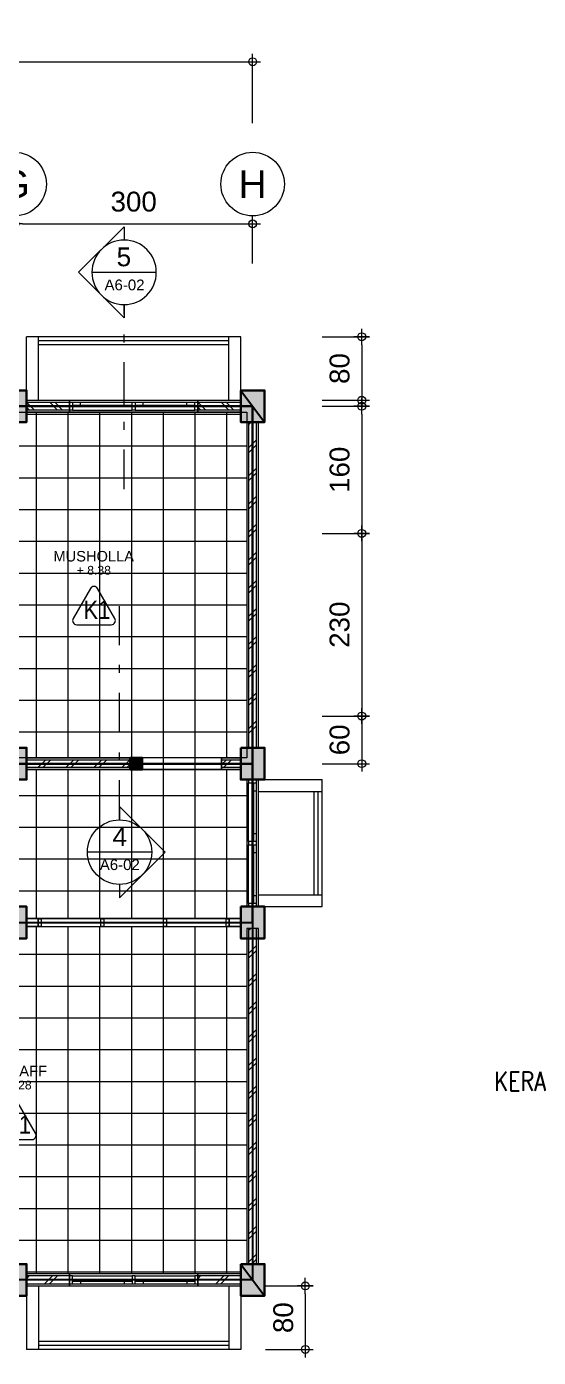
# Model space of a CAD drawing. Header units: millimetres. Extents: x -11 to 1625, y -267 to 180.
# Drawn here: x 1021.62 to 1028.08, y 73.21 to 89.97 of the extents above; entities that cross this region are included whole.
import ezdxf
from ezdxf import colors
from ezdxf.entities.mleader import LeaderData, LeaderLine
from ezdxf.enums import TextEntityAlignment as Align
from ezdxf.math import Vec2, Vec3

# ---------------------------------------------------------------- set-up
doc = ezdxf.new("R2010")
doc.units = ezdxf.units.MM
doc.linetypes.add('DASHDOT', pattern=[1, 0.5, -0.25, 0, -0.25])
doc.linetypes.add('HIDDEN', pattern=[0.375, 0.25, -0.125])
for name, color, linetype, lineweight in [('ars', 11, 'Continuous', 5), ('dinding', 5, 'Continuous', 15), ('keramik', 73, 'Continuous', 5), ('KOLOM', 1, 'Continuous', 30), ('kus', 63, 'Continuous', 15), ('lan', 7, 'Continuous', 15), ('not', 7, 'Continuous', 20), ('PARTISI', 190, 'Continuous', 9), ('sol kol', 8, 'Continuous', 0), ('TEXT KETERANGAN', 7, 'Continuous', 9), ('u', 6, 'Continuous', 20)]:
    doc.layers.add(name, color=color, linetype=linetype, lineweight=lineweight)
doc.styles.add('ATTR', font='romans.shx', dxfattribs={"width": 0.8, "height": 1.735066})
doc.styles.add('ISO', font='arial.ttf', dxfattribs={"width": 0.85})
doc.styles.add('S', font='SIMPLEX', dxfattribs={"width": 1.1})
doc.styles.get("Standard").update_dxf_attribs({"font": 'ARIALUNI.TTF'})
doc.dimstyles.new('SK100', dxfattribs={"dimtxt": 0.25, "dimasz": 0.1, "dimexe": 0.1, "dimexo": 0, "dimgap": 0.15, "dimtad": 1, "dimdec": 0, "dimlfac": 100, "dimzin": 12, "dimdsep": 46, "dimtxsty": 'Standard', "dimblk": 'BULAT', "dimcen": 0.1, "dimclrd": 256, "dimclre": 256, "dimclrt": 256, "dimadec": 0, "dimazin": 3, "dimtfac": 1, "dimtdec": 0, "dimtofl": 0, "dimtmove": 0, "dimatfit": 3, "dimldrblk": 'BULAT', "dimfxl": 0, "dimtolj": 1, "dimtzin": 0, "dimlwd": -1, "dimlwe": -1, "dimarcsym": 0})
pattern_1 = [(45, (-1.5, 2.725), (-0.1767767, 0.1767767), []), (45, (-1.4375, 2.725), (-0.1767767, 0.1767767), [])]
pattern_2 = [(0, (1010.94856, 105.88503), (0, 0.4), []), (90, (1010.94856, 105.88503), (-0.4, 2e-17), [])]

# ---------------------------------------------------------------- blocks, each defined once
blk = doc.blocks.new('BULAT')
for p, q in [((-1, 0), (1, 0)), ((0, -1), (0, 1))]:
    blk.add_line(p, q)
blk.add_circle((0, 0), 0.5)
blk = doc.blocks.new('*D1137')
at = {"layer": 'Defpoints', "color": 0, "ltscale": 0.15}
for p in [(1024.474, 87.482), (1021.474, 86.982), (1024.474, 86.982)]:
    blk.add_point(p, dxfattribs=at)
at = {"layer": 'u', "ltscale": 0.15}
for p, q in [((1021.474, 86.982), (1021.474, 87.582)), ((1021.574, 87.482), (1024.374, 87.482)), ((1024.474, 86.982), (1024.474, 87.582))]:
    blk.add_line(p, q, dxfattribs=at)
at = {"layer": 'u', "ltscale": 0.15, "xscale": 0.1, "yscale": 0.1, "zscale": 0.1, "rotation": 180}
blk.add_blockref('BULAT', (1021.474, 87.482), dxfattribs=at)
at = {"layer": 'u', "ltscale": 0.15, "xscale": 0.1, "yscale": 0.1, "zscale": 0.1}
blk.add_blockref('BULAT', (1024.474, 87.482), dxfattribs=at)
at = {"layer": 'u', "ltscale": 0.15, "insert": (1022.974, 87.76), "char_height": 0.25, "attachment_point": 5}
blk.add_mtext('\\A1;300', dxfattribs=at)
blk = doc.blocks.new('NAV')
blk.add_circle((0, -0.4), 0.4)
at = {"style": 'S', "width": 0.75, "flags": 4}
blk.add_attdef('AV', text='', height=0.3, dxfattribs=at).set_placement((0, -0.4), align=Align.MIDDLE)
blk = doc.blocks.new('*D1138')
at = {"layer": 'Defpoints', "color": 0, "ltscale": 0.15}
for p in [(1024.474, 89.523), (1001.474, 88.701), (1024.474, 88.751)]:
    blk.add_point(p, dxfattribs=at)
at = {"layer": 'u', "ltscale": 0.15}
for p, q in [((1001.474, 88.701), (1001.474, 89.623)), ((1001.574, 89.523), (1024.374, 89.523)), ((1024.474, 88.751), (1024.474, 89.623))]:
    blk.add_line(p, q, dxfattribs=at)
at = {"layer": 'u', "ltscale": 0.15, "xscale": 0.1, "yscale": 0.1, "zscale": 0.1, "rotation": 180}
blk.add_blockref('BULAT', (1001.474, 89.523), dxfattribs=at)
at = {"layer": 'u', "ltscale": 0.15, "xscale": 0.1, "yscale": 0.1, "zscale": 0.1}
blk.add_blockref('BULAT', (1024.474, 89.523), dxfattribs=at)
at = {"layer": 'u', "ltscale": 0.15, "insert": (1012.974, 89.801), "char_height": 0.25, "attachment_point": 5}
blk.add_mtext('\\A1;2300', dxfattribs=at)
blk = doc.blocks.new('*D1186')
at = {"layer": 'Defpoints', "color": 0, "ltscale": 0.15}
for p in [(1025.349, 85.185), (1025.349, 83.585), (1025.849, 83.585)]:
    blk.add_point(p, dxfattribs=at)
at = {"layer": 'u', "ltscale": 0.15}
for p, q in [((1025.349, 85.185), (1025.949, 85.185)), ((1025.849, 85.085), (1025.849, 83.685)), ((1025.349, 83.585), (1025.949, 83.585))]:
    blk.add_line(p, q, dxfattribs=at)
at = {"layer": 'u', "ltscale": 0.15, "xscale": 0.1, "yscale": 0.1, "zscale": 0.1}
for p, rotation in [((1025.849, 85.185), 90), ((1025.849, 83.585), 270)]:
    blk.add_blockref('BULAT', p, dxfattribs=dict(at, rotation=rotation))
at = {"layer": 'u', "ltscale": 0.15, "insert": (1025.571, 84.385), "char_height": 0.25, "attachment_point": 5, "rotation": 90}
blk.add_mtext('\\A1;160', dxfattribs=at)
blk = doc.blocks.new('*D1187')
at = {"layer": 'Defpoints', "color": 0, "ltscale": 0.15}
for p in [(1025.349, 83.585), (1025.349, 81.285), (1025.849, 81.285)]:
    blk.add_point(p, dxfattribs=at)
at = {"layer": 'u', "ltscale": 0.15}
for p, q in [((1025.349, 83.585), (1025.949, 83.585)), ((1025.849, 83.485), (1025.849, 81.385)), ((1025.349, 81.285), (1025.949, 81.285))]:
    blk.add_line(p, q, dxfattribs=at)
at = {"layer": 'u', "ltscale": 0.15, "xscale": 0.1, "yscale": 0.1, "zscale": 0.1}
for p, rotation in [((1025.849, 83.585), 90), ((1025.849, 81.285), 270)]:
    blk.add_blockref('BULAT', p, dxfattribs=dict(at, rotation=rotation))
at = {"layer": 'u', "ltscale": 0.15, "insert": (1025.571, 82.435), "char_height": 0.25, "attachment_point": 5, "rotation": 90}
blk.add_mtext('\\A1;230', dxfattribs=at)
blk = doc.blocks.new('*D1188')
at = {"layer": 'Defpoints', "color": 0, "ltscale": 0.15}
for p in [(1025.349, 81.285), (1025.349, 80.685), (1025.849, 80.685)]:
    blk.add_point(p, dxfattribs=at)
at = {"layer": 'u', "ltscale": 0.15}
for p, q in [((1025.349, 81.285), (1025.949, 81.285)), ((1025.849, 81.185), (1025.849, 80.785)), ((1025.349, 80.685), (1025.949, 80.685))]:
    blk.add_line(p, q, dxfattribs=at)
at = {"layer": 'u', "ltscale": 0.15, "xscale": 0.1, "yscale": 0.1, "zscale": 0.1}
for p, rotation in [((1025.849, 81.285), 90), ((1025.849, 80.685), 270)]:
    blk.add_blockref('BULAT', p, dxfattribs=dict(at, rotation=rotation))
at = {"layer": 'u', "ltscale": 0.15, "insert": (1025.571, 80.985), "char_height": 0.25, "attachment_point": 5, "rotation": 90}
blk.add_mtext('\\A1;60', dxfattribs=at)
blk = doc.blocks.new('*D1189')
at = {"layer": 'Defpoints', "color": 0, "ltscale": 0.15}
for p in [(1025.349, 86.06), (1025.349, 85.26), (1025.849, 85.26)]:
    blk.add_point(p, dxfattribs=at)
at = {"layer": 'u', "ltscale": 0.15}
for p, q in [((1025.349, 86.06), (1025.949, 86.06)), ((1025.849, 85.96), (1025.849, 85.36)), ((1025.349, 85.26), (1025.949, 85.26))]:
    blk.add_line(p, q, dxfattribs=at)
at = {"layer": 'u', "ltscale": 0.15, "xscale": 0.1, "yscale": 0.1, "zscale": 0.1}
for p, rotation in [((1025.849, 86.06), 90), ((1025.849, 85.26), 270)]:
    blk.add_blockref('BULAT', p, dxfattribs=dict(at, rotation=rotation))
at = {"layer": 'u', "ltscale": 0.15, "insert": (1025.571, 85.66), "char_height": 0.25, "attachment_point": 5, "rotation": 90}
blk.add_mtext('\\A1;80', dxfattribs=at)
blk = doc.blocks.new('*D1190')
at = {"layer": 'Defpoints', "color": 0, "ltscale": 0.15}
for p in [(1024.638, 74.11), (1024.638, 73.31), (1025.138, 73.31)]:
    blk.add_point(p, dxfattribs=at)
at = {"layer": 'u', "ltscale": 0.15}
for p, q in [((1024.638, 74.11), (1025.238, 74.11)), ((1025.138, 74.01), (1025.138, 73.41)), ((1024.638, 73.31), (1025.238, 73.31))]:
    blk.add_line(p, q, dxfattribs=at)
at = {"layer": 'u', "ltscale": 0.15, "xscale": 0.1, "yscale": 0.1, "zscale": 0.1}
for p, rotation in [((1025.138, 74.11), 90), ((1025.138, 73.31), 270)]:
    blk.add_blockref('BULAT', p, dxfattribs=dict(at, rotation=rotation))
at = {"layer": 'u', "ltscale": 0.15, "insert": (1024.861, 73.71), "char_height": 0.25, "attachment_point": 5, "rotation": 90}
blk.add_mtext('\\A1;80', dxfattribs=at)
blk = doc.blocks.new('K1')
at = {"layer": 'KOLOM'}
blk.add_lwpolyline([(0.2, 0.15), (-0.2, 0.15), (-0.2, -0.15), (0.2, -0.15), (0.2, 0.15)], dxfattribs=at)
blk = doc.blocks.new('KP')
at = {"layer": 'KOLOM'}
blk.add_lwpolyline([(0.075, -0.075), (-0.075, -0.075), (-0.075, 0.075), (0.075, 0.075), (0.075, -0.075)], dxfattribs=at)
blk = doc.blocks.new('D3')
at = {"layer": 'ars'}
h = blk.add_hatch(dxfattribs=at)
h.set_pattern_fill('TEMBOK', color=256, scale=0.25)
h.set_pattern_definition([(315, (4.95, 15.375), (-0.176777, -0.176777), []), (315, (5.0125, 15.375), (-0.176777, -0.176777), [])])
h.paths.add_polyline_path([(9.69, 13.75), (9.15, 13.75), (9.15, 13.85), (9.69, 13.85)])
h = blk.add_hatch(dxfattribs=at)
h.set_pattern_fill('TEMBOK', color=256, scale=0.25)
h.set_pattern_definition([(315, (7.11, 15.375), (-0.176777, -0.176777), []), (315, (7.1725, 15.375), (-0.176777, -0.176777), [])])
h.paths.add_polyline_path([(11.85, 13.75), (11.31, 13.75), (11.31, 13.85), (11.85, 13.85)])
h = blk.add_hatch(dxfattribs=at)
h.set_pattern_fill('TEMBOK', color=256, scale=0.25)
h.set_pattern_definition(pattern_1)
h.paths.add_polyline_path([(12.05, 9.5), (12.05, 13.6), (11.95, 13.6), (11.95, 9.5)])
h = blk.add_hatch(dxfattribs=at)
h.set_pattern_fill('TEMBOK', color=256, scale=0.25)
h.set_pattern_definition([(45, (0.575, 2.725), (-0.1767767, 0.1767767), []), (45, (0.6375, 2.725), (-0.1767767, 0.1767767), [])])
h.paths.add_polyline_path([(10.458, 9.25), (9.15, 9.25), (9.15, 9.35), (10.458, 9.35)])
h = blk.add_hatch(dxfattribs=at)
h.set_pattern_fill('TEMBOK', color=256, scale=0.25)
h.set_pattern_definition([(45, (2.5, 2.725), (-0.1767767, 0.1767767), []), (45, (2.5625, 2.725), (-0.1767767, 0.1767767), [])])
h.paths.add_polyline_path([(11.85, 9.25), (11.608, 9.25), (11.608, 9.35), (11.85, 9.35)])
h = blk.add_hatch(dxfattribs=at)
h.set_pattern_fill('TEMBOK', color=256, scale=0.25)
h.set_pattern_definition(pattern_1)
h.paths.add_polyline_path([(12.05, 3), (12.05, 7.225), (11.95, 7.225), (11.95, 3)])
h = blk.add_hatch(dxfattribs=at)
h.set_pattern_fill('TEMBOK', color=256, scale=0.25)
h.set_pattern_definition([(45, (4.95, 1.225), (-0.176777, 0.176777), []), (45, (5.0125, 1.225), (-0.176777, 0.176777), [])])
h.paths.add_polyline_path([(9.69, 2.85), (9.15, 2.85), (9.15, 2.75), (9.69, 2.75)])
h = blk.add_hatch(dxfattribs=at)
h.set_pattern_fill('TEMBOK', color=256, scale=0.25)
h.set_pattern_definition([(45, (7.11, 1.225), (-0.176777, 0.176777), []), (45, (7.1725, 1.225), (-0.176777, 0.176777), [])])
h.paths.add_polyline_path([(11.85, 2.85), (11.31, 2.85), (11.31, 2.75), (11.85, 2.75)])
at = {"layer": 'sol kol'}
for points in [[(8.85, 14), (8.85, 13.6), (9.15, 13.6), (9.15, 14)], [(11.85, 14), (11.85, 13.6), (12.15, 13.6), (12.15, 14)], [(8.85, 9.5), (8.85, 9.1), (9.15, 9.1), (9.15, 9.5)], [(11.85, 9.5), (11.85, 9.1), (12.15, 9.1), (12.15, 9.5)], [(10.458, 9.375), (10.608, 9.375), (10.608, 9.225), (10.458, 9.225)], [(8.85, 7.5), (8.85, 7.1), (9.15, 7.1), (9.15, 7.5)], [(11.85, 7.5), (11.85, 7.1), (12.15, 7.1), (12.15, 7.5)], [(8.85, 3), (8.85, 2.6), (9.15, 2.6), (9.15, 3)], [(11.85, 3), (11.85, 2.6), (12.15, 2.6), (12.15, 3)]]:
    blk.add_hatch(color=256, dxfattribs=at).paths.add_polyline_path(points)
at = {"layer": 'ars'}
for points in [[(11.7, 14.625), (9.3, 14.625)], [(11.7, 14.575), (9.3, 14.575)], [(12.775, 7.65), (12.775, 8.95)], [(12.825, 7.65), (12.825, 8.95)], [(11.7, 2.025), (9.3, 2.025)], [(11.7, 1.975), (9.3, 1.975)]]:
    blk.add_lwpolyline(points, dxfattribs=at)
for points in [[(9.69, 13.75), (9.15, 13.75), (9.15, 13.85), (9.69, 13.85)], [(11.85, 13.75), (11.31, 13.75), (11.31, 13.85), (11.85, 13.85)], [(12.05, 9.5), (12.05, 13.6), (11.95, 13.6), (11.95, 9.5)], [(10.458, 9.25), (9.15, 9.25), (9.15, 9.35), (10.458, 9.35)], [(11.85, 9.25), (11.608, 9.25), (11.608, 9.35), (11.85, 9.35)], [(12.05, 3), (12.05, 7.225), (11.95, 7.225), (11.95, 3)], [(9.69, 2.85), (9.15, 2.85), (9.15, 2.75), (9.69, 2.75)], [(11.85, 2.85), (11.31, 2.85), (11.31, 2.75), (11.85, 2.75)]]:
    blk.add_lwpolyline(points, close=True, dxfattribs=at)
at = {"layer": 'Defpoints'}
for points in [[(11.85, 14), (12.15, 13.6)], [(2, 9.3), (2, 13.8), (-2, 13.8), (-2, 7.3), (12, 7.3), (12, 9.3), (2, 9.3)], [(11.85, 3), (12.15, 2.6)]]:
    blk.add_lwpolyline(points, dxfattribs=at)
for points in [[(-2, 13.8), (12, 13.8), (12, 2.8), (-2, 2.8)], [(8, 9.3), (12, 9.3), (12, 13.8), (8, 13.8)], [(12, 2.8), (1, 2.8), (1, 7.3), (12, 7.3)]]:
    blk.add_lwpolyline(points, close=True, dxfattribs=at)
at = {"layer": 'dinding'}
for points in [[(9.69, 13.725), (9.15, 13.725), (9.15, 13.875), (9.69, 13.875)], [(11.85, 13.725), (11.31, 13.725), (11.31, 13.875), (11.85, 13.875)], [(12.075, 9.5), (12.075, 13.6), (11.925, 13.6), (11.925, 9.5)], [(10.458, 9.225), (9.15, 9.225), (9.15, 9.375), (10.458, 9.375)], [(11.85, 9.225), (11.608, 9.225), (11.608, 9.375), (11.85, 9.375)], [(12.075, 3), (12.075, 7.225), (11.925, 7.225), (11.925, 3)], [(9.69, 2.875), (9.15, 2.875), (9.15, 2.725), (9.69, 2.725)], [(11.85, 2.875), (11.31, 2.875), (11.31, 2.725), (11.85, 2.725)]]:
    blk.add_lwpolyline(points, close=True, dxfattribs=at)
at = {"layer": 'kus'}
for p, q in [((9.73, 13.85), (10.48, 13.85)), ((9.73, 13.815), (10.48, 13.815)), ((9.73, 13.75), (10.48, 13.75)), ((9.83, 13.815), (9.83, 13.85)), ((10.38, 13.815), (10.38, 13.85)), ((10.52, 13.85), (11.27, 13.85)), ((10.52, 13.815), (11.27, 13.815)), ((10.52, 13.75), (11.27, 13.75)), ((10.62, 13.815), (10.62, 13.85)), ((11.17, 13.815), (11.17, 13.85)), ((11.95, 8.32), (11.95, 9.06)), ((12.015, 8.32), (12.015, 9.06)), ((12.05, 8.32), (12.05, 9.06)), ((12.015, 8.96), (12.05, 8.96)), ((12.015, 8.42), (12.05, 8.42)), ((11.95, 7.54), (11.95, 8.28)), ((12.015, 7.54), (12.015, 8.28)), ((12.05, 7.54), (12.05, 8.28)), ((12.015, 8.18), (12.05, 8.18)), ((12.015, 7.64), (12.05, 7.64)), ((9.335, 7.35), (10.085, 7.35)), ((9.335, 7.25), (10.085, 7.25)), ((10.125, 7.35), (10.875, 7.35)), ((10.125, 7.25), (10.875, 7.25)), ((10.915, 7.35), (11.665, 7.35)), ((10.915, 7.25), (11.665, 7.25)), ((9.73, 2.85), (10.48, 2.85)), ((10.52, 2.85), (11.27, 2.85)), ((9.73, 2.785), (10.48, 2.785)), ((9.73, 2.75), (10.48, 2.75)), ((9.83, 2.785), (9.83, 2.75)), ((10.38, 2.785), (10.38, 2.75)), ((10.52, 2.785), (11.27, 2.785)), ((10.52, 2.75), (11.27, 2.75)), ((10.62, 2.785), (10.62, 2.75)), ((11.17, 2.785), (11.17, 2.75))]:
    blk.add_line(p, q, dxfattribs=at)
at = {"layer": 'kus', "linetype": 'HIDDEN'}
for p, q in [((9.335, 7.3), (10.085, 7.3)), ((10.125, 7.3), (10.875, 7.3)), ((10.915, 7.3), (11.665, 7.3))]:
    blk.add_line(p, q, dxfattribs=at)
at = {"layer": 'kus'}
for points in [[(9.69, 13.85), (9.73, 13.85), (9.73, 13.75), (9.69, 13.75)], [(10.48, 13.85), (10.52, 13.85), (10.52, 13.75), (10.48, 13.75)], [(11.27, 13.85), (11.31, 13.85), (11.31, 13.75), (11.27, 13.75)], [(12.05, 9.06), (12.05, 9.1), (11.95, 9.1), (11.95, 9.06)], [(12.05, 8.28), (12.05, 8.32), (11.95, 8.32), (11.95, 8.28)], [(12.05, 7.5), (12.05, 7.54), (11.95, 7.54), (11.95, 7.5)], [(9.335, 7.25), (9.295, 7.25), (9.295, 7.35), (9.335, 7.35)], [(9.333, 7.252), (9.297, 7.252), (9.297, 7.348), (9.333, 7.348)], [(10.125, 7.25), (10.085, 7.25), (10.085, 7.35), (10.125, 7.35)], [(10.123, 7.252), (10.087, 7.252), (10.087, 7.348), (10.123, 7.348)], [(10.915, 7.25), (10.875, 7.25), (10.875, 7.35), (10.915, 7.35)], [(10.913, 7.252), (10.877, 7.252), (10.877, 7.348), (10.913, 7.348)], [(11.705, 7.25), (11.665, 7.25), (11.665, 7.35), (11.705, 7.35)], [(11.703, 7.252), (11.667, 7.252), (11.667, 7.348), (11.703, 7.348)], [(9.69, 2.75), (9.73, 2.75), (9.73, 2.85), (9.69, 2.85)], [(10.48, 2.75), (10.52, 2.75), (10.52, 2.85), (10.48, 2.85)], [(11.27, 2.75), (11.31, 2.75), (11.31, 2.85), (11.27, 2.85)]]:
    blk.add_lwpolyline(points, close=True, dxfattribs=at)
at = {"layer": 'lan'}
for p, q in [((9.15, 14), (9.15, 14.675)), ((9.3, 13.875), (9.3, 14.675)), ((11.7, 13.875), (11.7, 14.675)), ((11.85, 14), (11.85, 14.675)), ((11.608, 9.225), (10.608, 9.225)), ((12.15, 9.1), (12.875, 9.1)), ((12.075, 8.95), (12.875, 8.95)), ((12.075, 7.65), (12.875, 7.65)), ((9.3, 2.725), (9.3, 1.925)), ((11.7, 2.725), (11.7, 1.925)), ((9.15, 2.6), (9.15, 1.925)), ((11.85, 2.6), (11.85, 1.925))]:
    blk.add_line(p, q, dxfattribs=at)
for points in [[(11.85, 14.675), (9.15, 14.675)], [(12.15, 7.5), (12.875, 7.5), (12.875, 9.1)], [(11.85, 1.925), (9.15, 1.925)]]:
    blk.add_lwpolyline(points, dxfattribs=at)
for points in [[(9.69, 13.875), (11.31, 13.875), (11.31, 13.725), (9.69, 13.725)], [(12.075, 7.5), (12.075, 9.1), (11.925, 9.1), (11.925, 7.5)], [(9.69, 2.725), (11.31, 2.725), (11.31, 2.875), (9.69, 2.875)]]:
    blk.add_lwpolyline(points, close=True, dxfattribs=at)
at = {"layer": 'PARTISI'}
for points in [[(9.15, 7.35), (9.295, 7.35), (9.295, 7.25), (9.15, 7.25)], [(11.705, 7.35), (11.85, 7.35), (11.85, 7.25), (11.705, 7.25)]]:
    blk.add_lwpolyline(points, close=True, dxfattribs=at)
at = {"layer": 'KOLOM'}
for name, p, rotation in [('K1', (9, 13.8), 90), ('K1', (12, 13.8), 90), ('K1', (9, 9.3), 90), ('K1', (12, 9.3), 90), ('KP', (10.533, 9.3), 180), ('K1', (9, 7.3), 90), ('K1', (12, 7.3), 90), ('K1', (9, 2.8), 90), ('K1', (12, 2.8), 90)]:
    blk.add_blockref(name, p, dxfattribs=dict(at, rotation=rotation))
blk = doc.blocks.new('NOTASI RUANG')
at = {"layer": 'not'}
for height, p in [(0.26, (-0.011, 0.3)), (0.175, (-0.009, -0.017))]:
    blk.add_attdef('RUANG', text='', height=height, dxfattribs=at).set_placement(p, align=Align.MIDDLE_CENTER)
blk = doc.blocks.new('KR1')
at = {"layer": 'TEXT KETERANGAN', "color": 2}
blk.add_lwpolyline([(-0.087, 0.873), (-0.504, 0.15, 0.57735), (-0.418, 0), (0.418, 0, 0.57735), (0.504, 0.15), (0.087, 0.873, 0.57735)], format="xyb", close=True, dxfattribs=at)
at = {"layer": 'TEXT KETERANGAN', "color": 6, "style": 'ISO', "width": 0.85}
blk.add_text('K1', height=0.444, dxfattribs=at).set_placement((-0.252, 0.137))
blk = doc.blocks.new('Npkn')
for p, q in [((0, 0.849), (0.849, 0)), ((0, 0.849), (0, 0.6)), ((0.6, 0), (-0.6, 0)), ((0, -0.849), (0.849, 0)), ((0, -0.6), (0, -0.849))]:
    blk.add_line(p, q)
blk.add_circle((0, 0), 0.6)
at = {"color": 5, "style": 'S', "width": 0.75, "flags": 4}
blk.add_attdef('NO', text='', height=0.3, dxfattribs=at).set_placement((0.005, 0.113), align=Align.CENTER)
at = {"style": 'S', "width": 0.75, "flags": 4}
blk.add_attdef('NOLBR', text='', height=0.2, dxfattribs=at).set_placement((0.005, -0.334), align=Align.CENTER)

msp = doc.modelspace()

# ---------------------------------------------------------------- hatches: boundary and pattern name
at = {"layer": 'keramik'}
h = msp.add_hatch(dxfattribs=at)
h.set_pattern_fill('_USER', color=256, scale=0.4, style=0, double=1, pattern_type=0)
h.set_pattern_definition(pattern_2)
h.paths.add_polyline_path([(1020.5485618, 85.109799), (1021.3235618, 85.109799), (1021.3235618, 84.984799), (1021.6235618, 84.984799), (1021.6235618, 85.109799), (1024.3235618, 85.109799), (1024.3235618, 84.984799), (1024.3985618, 84.984799), (1024.3985618, 80.884799), (1024.3235618, 80.884799), (1024.3235618, 80.759799), (1024.0818618, 80.759799), (1024.0818618, 80.609799), (1023.0818618, 80.609799), (1023.0818618, 80.759799), (1021.6235618, 80.759799), (1021.6235618, 80.884799), (1021.3235618, 80.884799), (1021.3235618, 80.759799), (1020.5485618, 80.759799)])
h = msp.add_hatch(dxfattribs=at)
h.set_pattern_fill('_USER', color=256, scale=0.4, style=0, double=1, pattern_type=0)
h.set_pattern_definition(pattern_2)
h.paths.add_polyline_path([(1018.6235618, 78.884799), (1018.6235618, 78.734799), (1018.6635618, 78.734799), (1018.6635618, 78.678305), (1018.6684501, 78.6765462), (1018.6684501, 78.674799), (1018.6635618, 78.674799), (1018.6635618, 78.634799), (1018.6235618, 78.634799), (1018.6235618, 78.484799), (1018.3235618, 78.484799), (1018.3235618, 78.634799), (1014.6235618, 78.634799), (1014.6235618, 78.484799), (1014.3235618, 78.484799), (1014.3235618, 78.634799), (1013.5235618, 78.634799), (1013.5235618, 78.444799), (1013.4835618, 78.444799), (1013.4835618, 78.4399107), (1013.4818146, 78.4399107), (1013.4800558, 78.444799), (1013.4235618, 78.444799), (1013.4235618, 78.634799), (1011.3635618, 78.634799), (1011.3635618, 78.674799), (1011.3586735, 78.674799), (1011.3586735, 78.6765462), (1011.3635618, 78.678305), (1011.3635618, 78.734799), (1014.3235618, 78.734799), (1014.3235618, 78.884799), (1014.6235618, 78.884799), (1014.6235618, 78.734799), (1018.3235618, 78.734799), (1018.3235618, 78.884799)], flags=16)
edge = h.paths.add_edge_path()
edge.add_line((1010.5485618, 78.884799), (1010.5485618, 80.484799))
edge.add_line((1010.5485618, 80.484799), (1010.6235618, 80.484799))
edge.add_line((1010.6235618, 80.484799), (1010.6235618, 80.884799))
edge.add_line((1010.6235618, 80.884799), (1012.2985618, 80.884799))
edge.add_line((1012.2985618, 80.884799), (1012.2985618, 80.784799))
edge.add_line((1012.2985618, 80.784799), (1012.6485618, 80.784799))
edge.add_line((1012.6485618, 80.784799), (1012.6485618, 80.884799))
edge.add_line((1012.6485618, 80.884799), (1014.3235618, 80.884799))
edge.add_line((1014.3235618, 80.884799), (1014.3235618, 80.484799))
edge.add_line((1014.3235618, 80.484799), (1014.6235618, 80.484799))
edge.add_line((1014.6235618, 80.484799), (1014.6235618, 80.609799))
edge.add_line((1014.6235618, 80.609799), (1015.2185618, 80.609799))
edge.add_line((1015.2185618, 80.609799), (1015.2185618, 80.634799))
edge.add_line((1015.2185618, 80.634799), (1015.2585618, 80.634799))
edge.add_line((1015.2585618, 80.634799), (1015.2585618, 80.6912929))
edge.add_line((1015.2585618, 80.6912929), (1015.2634501, 80.6930517))
edge.add_line((1015.2634501, 80.6930517), (1015.2634501, 80.694799))
edge.add_line((1015.2634501, 80.694799), (1015.2585618, 80.694799))
edge.add_line((1015.2585618, 80.694799), (1015.2585618, 80.734799))
edge.add_line((1015.2585618, 80.734799), (1015.2185618, 80.734799))
edge.add_line((1015.2185618, 80.734799), (1015.2185618, 80.759799))
edge.add_line((1015.2185618, 80.759799), (1015.9985618, 80.759799))
edge.add_line((1015.9985618, 80.759799), (1015.9985618, 80.734799))
edge.add_line((1015.9985618, 80.734799), (1015.9585618, 80.734799))
edge.add_line((1015.9585618, 80.734799), (1015.9585618, 80.694799))
edge.add_line((1015.9585618, 80.694799), (1015.9536735, 80.694799))
edge.add_line((1015.9536735, 80.694799), (1015.9536735, 80.6930517))
edge.add_line((1015.9536735, 80.6930517), (1015.9585618, 80.6912929))
edge.add_line((1015.9585618, 80.6912929), (1015.9585618, 80.634799))
edge.add_line((1015.9585618, 80.634799), (1015.9985618, 80.634799))
edge.add_line((1015.9985618, 80.634799), (1015.9985618, 80.609799))
edge.add_line((1015.9985618, 80.609799), (1017.1485618, 80.609799))
edge.add_line((1017.1485618, 80.609799), (1017.1485618, 80.634799))
edge.add_line((1017.1485618, 80.634799), (1017.1885618, 80.634799))
edge.add_line((1017.1885618, 80.634799), (1017.1885618, 80.6912929))
edge.add_line((1017.1885618, 80.6912929), (1017.1934501, 80.6930517))
edge.add_line((1017.1934501, 80.6930517), (1017.1934501, 80.694799))
edge.add_line((1017.1934501, 80.694799), (1017.1885618, 80.694799))
edge.add_line((1017.1885618, 80.694799), (1017.1885618, 80.734799))
edge.add_line((1017.1885618, 80.734799), (1017.1485618, 80.734799))
edge.add_line((1017.1485618, 80.734799), (1017.1485618, 80.759799))
edge.add_line((1017.1485618, 80.759799), (1017.9285618, 80.759799))
edge.add_line((1017.9285618, 80.759799), (1017.9285618, 80.734799))
edge.add_line((1017.9285618, 80.734799), (1017.8885618, 80.734799))
edge.add_line((1017.8885618, 80.734799), (1017.8885618, 80.694799))
edge.add_line((1017.8885618, 80.694799), (1017.8836735, 80.694799))
edge.add_line((1017.8836735, 80.694799), (1017.8836735, 80.6930517))
edge.add_line((1017.8836735, 80.6930517), (1017.8885618, 80.6912929))
edge.add_line((1017.8885618, 80.6912929), (1017.8885618, 80.634799))
edge.add_line((1017.8885618, 80.634799), (1017.9285618, 80.634799))
edge.add_line((1017.9285618, 80.634799), (1017.9285618, 80.609799))
edge.add_line((1017.9285618, 80.609799), (1018.3235618, 80.609799))
edge.add_line((1018.3235618, 80.609799), (1018.3235618, 80.484799))
edge.add_line((1018.3235618, 80.484799), (1018.6235618, 80.484799))
edge.add_line((1018.6235618, 80.484799), (1018.6235618, 80.609799))
edge.add_line((1018.6235618, 80.609799), (1019.3985618, 80.609799))
edge.add_line((1019.3985618, 80.609799), (1019.3985618, 80.759799))
edge.add_line((1019.3985618, 80.759799), (1020.3985618, 80.759799))
edge.add_line((1020.3985618, 80.759799), (1020.3985618, 80.609799))
edge.add_line((1020.3985618, 80.609799), (1021.3235618, 80.609799))
edge.add_line((1021.3235618, 80.609799), (1021.3235618, 80.484799))
edge.add_line((1021.3235618, 80.484799), (1021.6235618, 80.484799))
edge.add_line((1021.6235618, 80.484799), (1021.6235618, 80.609799))
edge.add_line((1021.6235618, 80.609799), (1024.3235618, 80.609799))
edge.add_line((1024.3235618, 80.609799), (1024.3235618, 80.484799))
edge.add_line((1024.3235618, 80.484799), (1024.3985618, 80.484799))
edge.add_line((1024.3985618, 80.484799), (1024.3985618, 78.884799))
edge.add_line((1024.3985618, 78.884799), (1024.3235618, 78.884799))
edge.add_line((1024.3235618, 78.884799), (1024.3235618, 78.734799))
edge.add_line((1024.3235618, 78.734799), (1021.6235618, 78.734799))
edge.add_line((1021.6235618, 78.734799), (1021.6235618, 78.884799))
edge.add_line((1021.6235618, 78.884799), (1021.3235618, 78.884799))
edge.add_line((1021.3235618, 78.884799), (1021.3235618, 78.734799))
edge.add_line((1021.3235618, 78.734799), (1020.0635618, 78.734799))
edge.add_line((1020.0635618, 78.734799), (1020.0635618, 78.678305))
edge.add_line((1020.0635618, 78.678305), (1020.0586735, 78.6765462))
edge.add_line((1020.0586735, 78.6765462), (1020.0586735, 78.674799))
edge.add_line((1020.0586735, 78.674799), (1020.0635618, 78.674799))
edge.add_line((1020.0635618, 78.674799), (1020.0635618, 78.634799))
edge.add_line((1020.0635618, 78.634799), (1021.3235618, 78.634799))
edge.add_line((1021.3235618, 78.634799), (1021.3235618, 78.484799))
edge.add_line((1021.3235618, 78.484799), (1021.6235618, 78.484799))
edge.add_line((1021.6235618, 78.484799), (1021.6235618, 78.634799))
edge.add_line((1021.6235618, 78.634799), (1024.3235618, 78.634799))
edge.add_line((1024.3235618, 78.634799), (1024.3235618, 78.484799))
edge.add_line((1024.3235618, 78.484799), (1024.3985618, 78.484799))
edge.add_line((1024.3985618, 78.484799), (1024.3985618, 74.384799))
edge.add_line((1024.3985618, 74.384799), (1024.3235618, 74.384799))
edge.add_line((1024.3235618, 74.384799), (1024.3235618, 74.259799))
edge.add_line((1024.3235618, 74.259799), (1021.6235618, 74.259799))
edge.add_line((1021.6235618, 74.259799), (1021.6235618, 74.384799))
edge.add_line((1021.6235618, 74.384799), (1021.3235618, 74.384799))
edge.add_line((1021.3235618, 74.384799), (1021.3235618, 74.259799))
edge.add_line((1021.3235618, 74.259799), (1018.6235618, 74.259799))
edge.add_line((1018.6235618, 74.259799), (1018.6235618, 74.384799))
edge.add_line((1018.6235618, 74.384799), (1018.3235618, 74.384799))
edge.add_line((1018.3235618, 74.384799), (1018.3235618, 74.259799))
edge.add_line((1018.3235618, 74.259799), (1014.6235618, 74.259799))
edge.add_line((1014.6235618, 74.259799), (1014.6235618, 74.384799))
edge.add_line((1014.6235618, 74.384799), (1014.3235618, 74.384799))
edge.add_line((1014.3235618, 74.384799), (1014.3235618, 74.259799))
edge.add_line((1014.3235618, 74.259799), (1013.5235618, 74.259799))
edge.add_line((1013.5235618, 74.259799), (1013.5235618, 77.744799))
edge.add_line((1013.5235618, 77.744799), (1013.4835618, 77.744799))
edge.add_line((1013.4835618, 77.744799), (1013.4835618, 77.7496873))
edge.add_line((1013.4835618, 77.7496873), (1013.4818146, 77.7496873))
edge.add_line((1013.4818146, 77.7496873), (1013.4800558, 77.744799))
edge.add_line((1013.4800558, 77.744799), (1013.4235618, 77.744799))
edge.add_line((1013.4235618, 77.744799), (1013.4235618, 74.259799))
edge.add_line((1013.4235618, 74.259799), (1010.6235618, 74.259799))
edge.add_line((1010.6235618, 74.259799), (1010.6235618, 74.384799))
edge.add_line((1010.6235618, 74.384799), (1010.5485618, 74.384799))
edge.add_line((1010.5485618, 74.384799), (1010.5485618, 78.484799))
edge.add_line((1010.5485618, 78.484799), (1010.6235618, 78.484799))
edge.add_line((1010.6235618, 78.484799), (1010.6235618, 78.634799))
edge.add_line((1010.6235618, 78.634799), (1010.6635618, 78.634799))
edge.add_line((1010.6635618, 78.634799), (1010.6635618, 78.674799))
edge.add_line((1010.6635618, 78.674799), (1010.6684501, 78.674799))
edge.add_line((1010.6684501, 78.674799), (1010.6684501, 78.6765462))
edge.add_line((1010.6684501, 78.6765462), (1010.6635618, 78.678305))
edge.add_line((1010.6635618, 78.678305), (1010.6635618, 78.734799))
edge.add_line((1010.6635618, 78.734799), (1010.6235618, 78.734799))
edge.add_line((1010.6235618, 78.734799), (1010.6235618, 78.884799))
edge.add_line((1010.6235618, 78.884799), (1010.5485618, 78.884799))
edge.add_line((1010.5485618, 78.884799), (1010.5485618, 80.484799))

# ---------------------------------------------------------------- linework, layer by layer
for points in [[(1020.5485618, 85.109799), (1021.3235618, 85.109799), (1021.3235618, 84.984799), (1021.6235618, 84.984799), (1021.6235618, 85.109799), (1024.3235618, 85.109799), (1024.3235618, 84.984799), (1024.3985618, 84.984799), (1024.3985618, 80.884799), (1024.3235618, 80.884799), (1024.3235618, 80.759799), (1024.0818618, 80.759799), (1024.0818618, 80.609799), (1023.0818618, 80.609799), (1023.0818618, 80.759799), (1021.6235618, 80.759799), (1021.6235618, 80.884799), (1021.3235618, 80.884799), (1021.3235618, 80.759799), (1020.5485618, 80.759799), (1020.5485618, 85.109799)], [(1021.3235618, 80.484799), (1021.6235618, 80.484799), (1021.6235618, 80.609799), (1024.3235618, 80.609799), (1024.3235618, 80.484799), (1024.3985618, 80.484799), (1024.3985618, 78.884799), (1024.3235618, 78.884799), (1024.3235618, 78.734799), (1021.6235618, 78.734799), (1021.6235618, 78.884799), (1021.3235618, 78.884799)], [(1021.3235618, 78.484799), (1021.6235618, 78.484799), (1021.6235618, 78.634799), (1024.3235618, 78.634799), (1024.3235618, 78.484799), (1024.3985618, 78.484799), (1024.3985618, 74.384799), (1024.3235618, 74.384799), (1024.3235618, 74.259799), (1021.6235618, 74.259799), (1021.6235618, 74.384799), (1021.3235618, 74.384799)]]:
    msp.add_lwpolyline(points, dxfattribs=at)
at = {"layer": 'lan'}
msp.add_lwpolyline([(1020.5485618, 85.109799), (1024.3985618, 85.109799), (1024.3985618, 80.759799), (1020.5485618, 80.759799)], close=True, dxfattribs=at)
at = {"layer": 'not', "linetype": 'DASHDOT'}
for p, q in [((1022.8535618, 84.139763), (1022.8535618, 86.4654063)), ((1022.7957604, 79.9774914), (1022.7957604, 82.6687187))]:
    msp.add_line(p, q, dxfattribs=at)

# ---------------------------------------------------------------- block references
msp.add_blockref('D3', (1012.4735618, 71.384799))
ref = msp.add_blockref('NOTASI RUANG', (1022.4761726, 83.1299545), dxfattribs=dict(xscale=0.5572442899154866, yscale=0.5572442899154866, zscale=0.5572442899154866))
ref.add_attrib('RUANG', '+ 8.38', dxfattribs={"layer": 'not', "height": 0.1101454}).set_placement((1022.4713421, 83.1203366), align=Align.MIDDLE_CENTER)
ref.add_attrib('RUANG', 'MUSHOLLA', dxfattribs={"layer": 'not', "height": 0.13217448}).set_placement((1022.4699465, 83.2970094), align=Align.MIDDLE_CENTER)
ref = msp.add_blockref('NOTASI RUANG', (1021.4761726, 76.6483379), dxfattribs=dict(xscale=0.5572442899154866, yscale=0.5572442899154866, zscale=0.5572442899154866))
ref.add_attrib('RUANG', '+ 8.28', dxfattribs={"layer": 'not', "height": 0.1101454}).set_placement((1021.4713421, 76.63872), align=Align.MIDDLE_CENTER)
ref.add_attrib('RUANG', 'R. STAFF', dxfattribs={"layer": 'not', "height": 0.13217448}).set_placement((1021.4699465, 76.8153927), align=Align.MIDDLE_CENTER)
at = {"layer": 'not'}
ref = msp.add_blockref('NAV', (1021.4735618, 88.3823956), dxfattribs=at)
ref.add_attrib('AV', 'G', dxfattribs={"layer": '0', "height": 0.35, "flags": 4}).set_placement((1021.4735618, 87.9823956), align=Align.MIDDLE)
ref = msp.add_blockref('NAV', (1024.4735618, 88.3823956), dxfattribs=at)
ref.add_attrib('AV', 'H', dxfattribs={"layer": '0', "height": 0.35, "flags": 4}).set_placement((1024.4735618, 87.9823956), align=Align.MIDDLE)
ref = msp.add_blockref('Npkn', (1022.8535618, 86.8712753), dxfattribs=dict(at, xscale=-0.676448391719965, yscale=0.676448391719965, zscale=0.676448391719965))
ref.add_attrib('NO', '5', dxfattribs={"layer": '0', "height": 0.2367569, "flags": 4}).set_placement((1022.8503381, 86.9476482), align=Align.CENTER)
ref.add_attrib('NOLBR', 'A6-02', dxfattribs={"layer": '0', "height": 0.13528968, "flags": 4}).set_placement((1022.8584592, 86.6451808), align=Align.CENTER)
ref = msp.add_blockref('Npkn', (1022.7957604, 79.5716224), dxfattribs=dict(at, xscale=0.676448391719965, yscale=0.676448391719965, zscale=0.676448391719965))
ref.add_attrib('NO', '4', dxfattribs={"layer": '0', "height": 0.2367569, "flags": 4}).set_placement((1022.7989841, 79.6479952), align=Align.CENTER)
ref.add_attrib('NOLBR', 'A6-02', dxfattribs={"layer": '0', "height": 0.13528968, "flags": 4}).set_placement((1022.7989841, 79.3455278), align=Align.CENTER)
at = {"layer": 'TEXT KETERANGAN', "xscale": 0.5216893565576599, "yscale": 0.5216893565576599, "zscale": 0.52168935655764}
for p in [(1022.4735618, 82.434799), (1021.4735618, 75.9531823)]:
    msp.add_blockref('KR1', p, dxfattribs=at)

# ---------------------------------------------------------------- dimensions: what is measured, and where the dimension line sits
at = {"layer": 'u', "ltscale": 0.15}
for base, p1, p2, picture, middle in [((1024.4735618, 89.5232316), (1001.4735618, 88.7009061), (1024.4735618, 88.7509061), '*D1138', (1012.9735618, 89.5232316)), ((1024.4735618, 87.4823956), (1021.4735618, 86.9823956), (1024.4735618, 86.9823956), '*D1137', (1022.9735618, 87.4823956))]:
    dim = msp.add_linear_dim(base=base, p1=p1, p2=p2, dimstyle='SK100', dxfattribs=at)
    dim.commit()
    dim.dimension.update_dxf_attribs({"geometry": picture, "text_midpoint": middle, "dimtype": 160})
for base, p1, p2, picture, middle in [((1025.8485618, 85.259799), (1025.3485618, 86.059799), (1025.3485618, 85.259799), '*D1189', (1025.8485618, 85.659799)), ((1025.8485618, 83.584799), (1025.3485618, 85.184799), (1025.3485618, 83.584799), '*D1186', (1025.8485618, 84.384799)), ((1025.8485618, 80.684799), (1025.3485618, 81.284799), (1025.3485618, 80.684799), '*D1188', (1025.8485618, 80.984799)), ((1025.1383811, 73.309799), (1024.6383811, 74.109799), (1024.6383811, 73.309799), '*D1190', (1025.1383811, 73.709799))]:
    dim = msp.add_linear_dim(base=base, p1=p1, p2=p2, angle=270, dimstyle='SK100', dxfattribs=at)
    dim.commit()
    dim.dimension.update_dxf_attribs({"geometry": picture, "text_midpoint": middle, "dimtype": 160})
dim = msp.add_linear_dim(base=(1025.8485618, 81.284799), p1=(1025.3485618, 83.584799), p2=(1025.3485618, 81.284799), angle=270, dimstyle='SK100', override={"dimdec": 1}, dxfattribs=at)
dim.commit()
dim.dimension.update_dxf_attribs({"geometry": '*D1187', "text_midpoint": (1025.8485618, 82.434799), "dimtype": 160})

# ---------------------------------------------------------------- leaders
at = {"layer": 'TEXT KETERANGAN'}
ml = msp.add_multileader_mtext('Standard', dxfattribs=at)
ml.set_content('{\\C90;KERAMIK POLISHED 40x40cm}', color=256, style='ATTR')
ml.set_leader_properties()
ml.build(insert=Vec2(0, 0))
ml.multileader.update_dxf_attribs({"text_left_attachment_type": 2, "text_right_attachment_type": 2, "dogleg_length": 2.367, "arrow_head_size": 0.2110034})
ctx = ml.context
ctx.base_point, ctx.char_height, ctx.arrow_head_size, ctx.landing_gap_size, ctx.plane_origin = Vec3(1026.9780441, 76.6871227), 0.24, 0.2110034, 0.1055017, Vec3(1028.6759383, 76.6046292)
ctx.left_attachment, ctx.right_attachment, ctx.text_align_type = 2, 2, 2
notes = []
notes.append((ctx, [(0, (1, 1, 0), (1033.8959179, 76.6871227), (-1, 0), 2.4920133, [(0, [(1033.8959179, 74.5140043)], 0, [])])]))
ctx.mtext.insert, ctx.mtext.alignment, ctx.mtext.flow_direction = Vec3(1031.298403, 76.8071227), 3, 5
for ctx, leaders in notes:
    for number, flags, end, landing, length, lines in leaders:
        leader = LeaderData()
        leader.index, (leader.has_last_leader_line, leader.has_dogleg_vector, leader.attachment_direction) = number, flags
        leader.last_leader_point, leader.dogleg_vector, leader.dogleg_length = Vec3(end), Vec3(landing), length
        for number, points, colour, breaks in lines:
            line = LeaderLine()
            line.index, line.vertices, line.color, line.breaks = number, Vec3.list(points), colors.encode_raw_color(colour), breaks
            leader.lines.append(line)
        ctx.leaders.append(leader)

doc.saveas('drawing.dxf')
